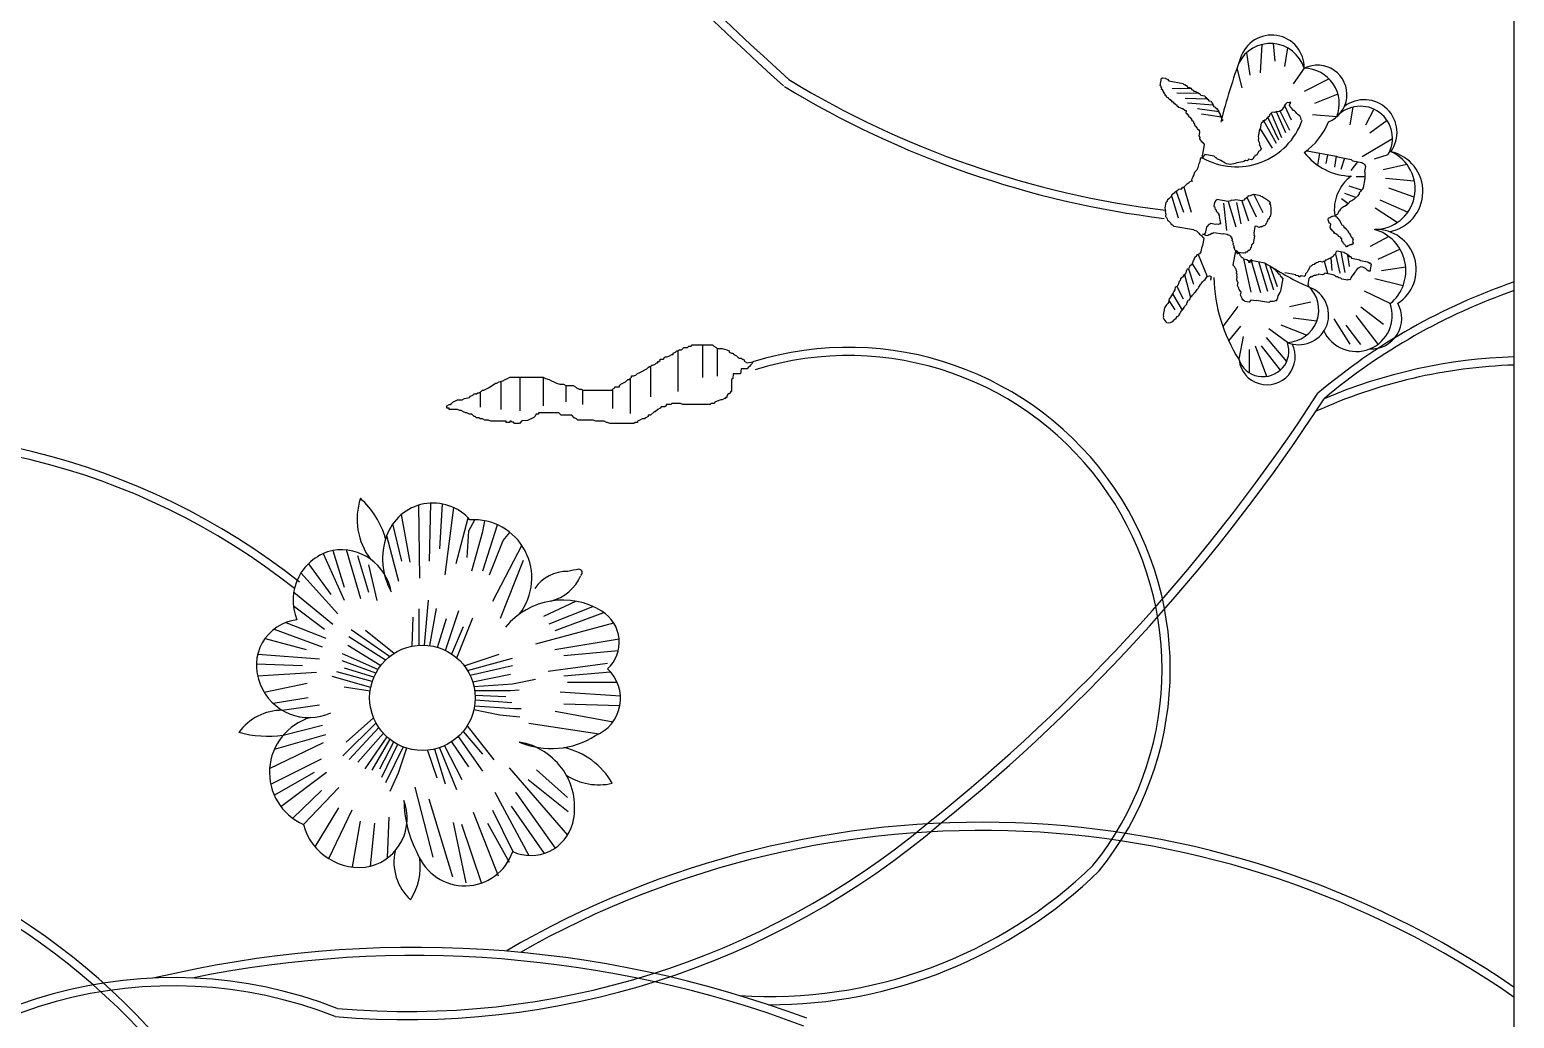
# Model space of a CAD drawing. Header units: millimetres. Extents: x 14385 to 129787, y 107826 to 186798.
# Drawn here: x 30049 to 30509.7, y 118583.5 to 118890.4 of the extents above; entities that cross this region are included whole.
import ezdxf

# ---------------------------------------------------------------- set-up
doc = ezdxf.new("R2010")
doc.units = ezdxf.units.MM
doc.header["$LTSCALE"] = 1000

msp = doc.modelspace()

# ---------------------------------------------------------------- linework, layer by layer
at = {"color": 251, "linetype": 'Continuous', "ltscale": 10}
for p, q in [((30431.35, 118885.79), (30430.82, 118877)), ((30434.82, 118886.09), (30435.33, 118880.58)), ((30439.27, 118884.77), (30438.4, 118878.99)), ((30426.54, 118883.19), (30427.6, 118876.3)), ((30423.62, 118878.48), (30425.08, 118872.36)), ((30444.48, 118878.41), (30441.04, 118873.61)), ((30452.17, 118875.17), (30444.47, 118871.18)), ((30409.47, 118872.14), (30403.49, 118872.03)), ((30411.93, 118870.59), (30405, 118870.66)), ((30454.96, 118870.33), (30447.67, 118867.51)), ((30414.36, 118868.84), (30407.55, 118868.99)), ((30416.22, 118866.96), (30408.27, 118867.55)), ((30418.04, 118864.87), (30411.35, 118865.78)), ((30438.34, 118866.88), (30440.45, 118862.39)), ((30459.59, 118866.35), (30458.59, 118860.89)), ((30466.1, 118865.72), (30463.47, 118860.78)), ((30418.83, 118863.19), (30412.59, 118864.13)), ((30431.88, 118862.15), (30435.74, 118855.12)), ((30433.2, 118863.15), (30436.48, 118856.19)), ((30434.2, 118864.49), (30437.38, 118856.91)), ((30435.8, 118864.96), (30438.64, 118858.44)), ((30436.88, 118865.15), (30439.88, 118859.2)), ((30454.56, 118863.36), (30447.04, 118864.01)), ((30470.23, 118862.17), (30464.81, 118858.22)), ((30430.84, 118859.58), (30434.58, 118853.57)), ((30471.87, 118856.53), (30462.46, 118850.9)), ((30448.66, 118848.3), (30449.33, 118852.03)), ((30451.29, 118848.8), (30451.79, 118851.59)), ((30470.46, 118851.57), (30466.2, 118850.22)), ((30454.38, 118851.12), (30453.84, 118847.75)), ((30456.99, 118850.51), (30455.87, 118846.99)), ((30460.98, 118849.37), (30458.95, 118846.63)), ((30476.33, 118848.57), (30468.95, 118846.89)), ((30463.29, 118844.75), (30460.58, 118844.76)), ((30478.65, 118843.38), (30469.75, 118844.16)), ((30403.27, 118838.76), (30405.33, 118831.93)), ((30404.72, 118840.2), (30407.04, 118833.78)), ((30407.16, 118841.46), (30409.39, 118833.75)), ((30426.72, 118838.36), (30429.54, 118832.32)), ((30428.87, 118839.2), (30431.63, 118833.59)), ((30458.13, 118836.31), (30456, 118837.92)), ((30460.45, 118838.27), (30457.07, 118839.5)), ((30462.26, 118840.6), (30458.47, 118841.8)), ((30478.61, 118838.37), (30470.75, 118841.15)), ((30419.45, 118836.56), (30420.33, 118828.06)), ((30420.87, 118837.03), (30423.27, 118829.17)), ((30423.43, 118836.72), (30424.86, 118830.09)), ((30425.09, 118837.22), (30427.23, 118831.09)), ((30473.3, 118830.5), (30466.54, 118834.94)), ((30476.58, 118833.7), (30468.03, 118837.51)), ((30470.75, 118826.17), (30464.91, 118823.1)), ((30411.56, 118820.56), (30414.41, 118813.75)), ((30425.64, 118819.24), (30427.96, 118808.95)), ((30452.76, 118819.68), (30453.09, 118815.62)), ((30454.2, 118820.68), (30455.5, 118814.8)), ((30455.8, 118821.43), (30457.1, 118815)), ((30457.93, 118820.42), (30458.42, 118816.83)), ((30474.22, 118822.27), (30467.28, 118819.06)), ((30408.55, 118816.17), (30410.07, 118811.4)), ((30409.67, 118817.67), (30412.11, 118813.98)), ((30427.88, 118819.03), (30430.89, 118808.82)), ((30430.34, 118818.39), (30433.12, 118809.2)), ((30432.27, 118818.04), (30434.97, 118809.65)), ((30433.81, 118817.1), (30436.13, 118810.62)), ((30450.65, 118818.48), (30451.72, 118814.85)), ((30475.98, 118816.63), (30468.44, 118815.5)), ((30405, 118810.68), (30406.89, 118806.86)), ((30407.38, 118814.42), (30409.14, 118807.2)), ((30475.15, 118810.87), (30466.44, 118813.02)), ((30402.5, 118806.27), (30404.3, 118803.39)), ((30403.57, 118808.38), (30406.57, 118803.32)), ((30446.57, 118805.77), (30439.88, 118804.4)), ((30471.17, 118805.34), (30463.18, 118809.22)), ((30423.9, 118804.45), (30419.23, 118798.29)), ((30448.37, 118799.93), (30441.04, 118800.84)), ((30467.47, 118792.8), (30460.65, 118801.63)), ((30469.04, 118798.88), (30462.02, 118804.27)), ((30421.07, 118793.75), (30424.86, 118798.34)), ((30439.26, 118793.32), (30433.48, 118797.56)), ((30445.23, 118795.55), (30437.29, 118798.68)), ((30453.63, 118800.63), (30458.65, 118792.75)), ((30457.4, 118798.66), (30461.99, 118792.67)), ((30251.25, 118791.03), (30251.99, 118791.77)), ((30251.99, 118791.77), (30253.1, 118791.77)), ((30253.1, 118791.77), (30253.47, 118792.14)), ((30253.47, 118792.14), (30254.2, 118792.14)), ((30254.2, 118792.14), (30254.57, 118792.51)), ((30254.57, 118792.51), (30260.86, 118792.51)), ((30257.72, 118792.51), (30257.72, 118782.46)), ((30260.86, 118792.51), (30261.23, 118792.14)), ((30261.23, 118792.14), (30261.97, 118791.77)), ((30261.97, 118791.77), (30262.34, 118791.4)), ((30425.56, 118795.12), (30424.16, 118788.06)), ((30432.86, 118782.73), (30429.4, 118792.1)), ((30437.08, 118784.71), (30431.24, 118792.29)), ((30439.04, 118787.43), (30432.74, 118794.86)), ((30243.11, 118786.59), (30243.48, 118786.96)), ((30243.48, 118786.96), (30243.85, 118786.96)), ((30243.85, 118786.96), (30243.85, 118787.33)), ((30243.85, 118787.33), (30244.22, 118787.33)), ((30244.22, 118787.33), (30244.59, 118787.7)), ((30244.59, 118787.7), (30244.59, 118788.07)), ((30244.59, 118788.07), (30245.7, 118788.07)), ((30245.7, 118788.07), (30246.07, 118788.81)), ((30246.07, 118788.81), (30246.81, 118788.81)), ((30246.81, 118788.81), (30247.55, 118789.18)), ((30247.55, 118789.18), (30248.29, 118789.55)), ((30248.29, 118789.55), (30248.66, 118789.55)), ((30248.66, 118789.92), (30249.4, 118790.29)), ((30248.66, 118789.55), (30248.66, 118789.92)), ((30249.4, 118790.29), (30249.77, 118790.66)), ((30249.77, 118790.66), (30250.14, 118790.66)), ((30250.14, 118790.66), (30250.51, 118791.03)), ((30250.14, 118790.66), (30250.14, 118778.05)), ((30250.51, 118791.03), (30251.25, 118791.03)), ((30262.34, 118791.4), (30262.34, 118782.86)), ((30262.34, 118791.4), (30263.82, 118791.4)), ((30263.82, 118791.4), (30265.3, 118791.03)), ((30265.3, 118791.03), (30266.04, 118790.66)), ((30266.04, 118790.66), (30266.04, 118790.29)), ((30266.04, 118790.29), (30266.78, 118789.92)), ((30266.78, 118789.92), (30267.15, 118789.92)), ((30267.15, 118789.92), (30267.52, 118789.55)), ((30267.52, 118789.55), (30268.26, 118789.18)), ((30268.26, 118789.18), (30269, 118788.44)), ((30269, 118788.44), (30269.74, 118788.44)), ((30269.74, 118788.44), (30270.11, 118788.07)), ((30270.11, 118788.07), (30270.48, 118788.07)), ((30270.48, 118788.07), (30270.85, 118787.33)), ((30270.85, 118787.33), (30271.59, 118786.96)), ((30271.59, 118786.96), (30273.35, 118787.28)), ((30273.35, 118787.28), (30273.13, 118786.74)), ((30427.42, 118791.08), (30427.43, 118783.9)), ((30197.24, 118782.15), (30197.98, 118782.52)), ((30197.98, 118782.52), (30208.34, 118782.52)), ((30201.09, 118782.52), (30201.09, 118772.03)), ((30208.34, 118782.52), (30208.34, 118773.64)), ((30208.34, 118782.52), (30209.08, 118782.15)), ((30235.34, 118782.15), (30235.71, 118782.52)), ((30235.71, 118782.52), (30235.71, 118782.89)), ((30235.71, 118782.89), (30236.45, 118782.89)), ((30236.45, 118782.89), (30237.19, 118783.26)), ((30237.19, 118783.26), (30237.56, 118783.63)), ((30237.56, 118783.63), (30238.3, 118784)), ((30238.3, 118784), (30240.52, 118785.11)), ((30240.52, 118785.11), (30240.89, 118785.48)), ((30240.89, 118785.48), (30241.26, 118785.85)), ((30241.26, 118785.85), (30241.63, 118785.85)), ((30241.63, 118785.85), (30242, 118786.22)), ((30241.63, 118785.85), (30241.63, 118776.44)), ((30242, 118786.22), (30242.37, 118786.22)), ((30242.37, 118786.22), (30243.11, 118786.59)), ((30267.32, 118783.52), (30267.15, 118782.15)), ((30269.54, 118783.52), (30267.32, 118783.52)), ((30269.74, 118785.11), (30269.54, 118783.52)), ((30271.59, 118785.11), (30269.74, 118785.11)), ((30271.96, 118785.48), (30271.59, 118785.11)), ((30272.33, 118785.85), (30271.96, 118785.48)), ((30272.66, 118786.22), (30272.33, 118785.85)), ((30273.13, 118786.74), (30272.66, 118786.22)), ((30188.37, 118777.7), (30189.11, 118778.07)), ((30188.74, 118777.89), (30188.74, 118773.23)), ((30189.11, 118778.07), (30189.48, 118778.44)), ((30189.48, 118778.44), (30189.85, 118778.44)), ((30189.85, 118778.44), (30191.33, 118779.18)), ((30191.33, 118779.18), (30192.44, 118779.92)), ((30192.44, 118779.92), (30193.54, 118780.66)), ((30193.54, 118780.66), (30193.91, 118780.66)), ((30193.91, 118780.66), (30194.65, 118781.03)), ((30194.65, 118781.03), (30195.76, 118781.4)), ((30195.21, 118781.22), (30195.21, 118772.43)), ((30195.76, 118781.4), (30196.5, 118781.77)), ((30196.5, 118781.77), (30197.24, 118782.15)), ((30209.08, 118782.15), (30210.19, 118781.77)), ((30210.19, 118781.77), (30210.93, 118781.4)), ((30210.93, 118781.4), (30211.67, 118781.03)), ((30211.67, 118781.03), (30212.41, 118780.66)), ((30212.41, 118780.66), (30213.52, 118780.29)), ((30213.52, 118780.29), (30214.63, 118780.29)), ((30214.63, 118780.29), (30215.37, 118779.92)), ((30215.37, 118779.92), (30215.37, 118774.84)), ((30215.37, 118779.92), (30217.59, 118779.92)), ((30217.59, 118779.92), (30218.33, 118779.55)), ((30218.33, 118779.55), (30218.7, 118779.18)), ((30218.7, 118779.18), (30219.44, 118778.81)), ((30219.44, 118778.81), (30220.18, 118778.81)), ((30220.18, 118778.81), (30220.55, 118778.44)), ((30220.55, 118778.44), (30220.55, 118774.04)), ((30220.55, 118778.44), (30229.79, 118778.44)), ((30229.79, 118778.81), (30230.53, 118779.18)), ((30229.79, 118778.44), (30229.79, 118778.81)), ((30229.79, 118778.44), (30229.79, 118772.83)), ((30230.53, 118779.18), (30230.53, 118779.55)), ((30230.53, 118779.55), (30232.01, 118779.55)), ((30232.01, 118779.92), (30232.38, 118780.29)), ((30232.01, 118779.55), (30232.01, 118779.92)), ((30232.38, 118780.29), (30233.86, 118781.03)), ((30233.86, 118781.03), (30234.6, 118781.77)), ((30234.6, 118781.77), (30234.97, 118781.77)), ((30234.97, 118781.77), (30235.34, 118782.15)), ((30235.34, 118782.15), (30235.34, 118771.23)), ((30266.78, 118778.07), (30266.41, 118778.07)), ((30266.41, 118778.07), (30266.41, 118777.7)), ((30267.15, 118782.15), (30266.78, 118781.77)), ((30266.78, 118781.77), (30266.78, 118778.07)), ((30178.38, 118773.63), (30179.12, 118774)), ((30178.38, 118772.89), (30178.38, 118773.63)), ((30179.12, 118774), (30179.49, 118774)), ((30179.49, 118774), (30179.86, 118774.37)), ((30179.86, 118774.37), (30180.23, 118774.74)), ((30180.23, 118774.74), (30181.71, 118775.48)), ((30181.71, 118775.48), (30183.19, 118775.48)), ((30183.19, 118775.48), (30183.93, 118775.85)), ((30183.93, 118775.85), (30185.41, 118776.22)), ((30185.41, 118776.22), (30185.78, 118776.59)), ((30185.78, 118776.59), (30186.52, 118776.96)), ((30186.52, 118776.96), (30186.89, 118777.33)), ((30186.89, 118777.33), (30187.63, 118777.33)), ((30187.63, 118777.33), (30188, 118777.7)), ((30188, 118777.7), (30188.37, 118777.7)), ((30244.96, 118773.26), (30244.59, 118772.89)), ((30246.07, 118773.26), (30244.96, 118773.26)), ((30246.44, 118773.63), (30246.07, 118773.26)), ((30247.92, 118774), (30246.44, 118774)), ((30246.44, 118774), (30246.44, 118773.63)), ((30248.29, 118774.37), (30247.92, 118774)), ((30250.88, 118774.37), (30248.29, 118774.37)), ((30251.62, 118774), (30250.88, 118774.37)), ((30260.12, 118774), (30251.62, 118774)), ((30260.49, 118774.37), (30260.12, 118774)), ((30261.23, 118774.37), (30260.49, 118774.37)), ((30261.6, 118774.74), (30261.23, 118774.37)), ((30262.34, 118775.11), (30261.6, 118774.74)), ((30263.45, 118775.48), (30262.34, 118775.11)), ((30263.82, 118775.48), (30263.45, 118775.48)), ((30264.56, 118775.85), (30263.82, 118775.48)), ((30264.93, 118775.85), (30264.56, 118775.85)), ((30265.3, 118776.22), (30264.93, 118776.22)), ((30264.93, 118776.22), (30264.93, 118775.85)), ((30265.67, 118777.33), (30265.3, 118776.59)), ((30265.3, 118776.59), (30265.3, 118776.22)), ((30266.04, 118777.33), (30265.67, 118777.33)), ((30266.41, 118777.7), (30266.04, 118777.33)), ((30179.12, 118772.89), (30178.38, 118772.89)), ((30179.12, 118772.52), (30179.12, 118772.89)), ((30181.71, 118772.52), (30179.12, 118772.52)), ((30182.45, 118772.15), (30181.71, 118772.52)), ((30182.82, 118772.15), (30182.45, 118772.15)), ((30183.56, 118771.78), (30182.82, 118772.15)), ((30184.3, 118771.41), (30183.56, 118771.78)), ((30184.67, 118771.41), (30184.3, 118771.41)), ((30185.41, 118771.04), (30184.67, 118771.41)), ((30186.15, 118771.04), (30185.41, 118771.04)), ((30186.52, 118770.67), (30186.15, 118771.04)), ((30186.89, 118770.3), (30186.52, 118770.67)), ((30187.26, 118770.3), (30186.89, 118770.3)), ((30187.63, 118769.93), (30187.26, 118770.3)), ((30188.37, 118769.93), (30187.63, 118769.93)), ((30188.74, 118769.56), (30188.37, 118769.93)), ((30189.48, 118769.56), (30188.74, 118769.56)), ((30190.22, 118769.19), (30189.48, 118769.56)), ((30191.33, 118769.19), (30190.22, 118769.19)), ((30192.07, 118768.82), (30191.33, 118769.19)), ((30196.87, 118768.82), (30192.07, 118768.82)), ((30196.87, 118768.45), (30196.87, 118768.82)), ((30198.35, 118768.89), (30197.98, 118768.89)), ((30197.98, 118768.89), (30197.98, 118768.45)), ((30198.72, 118768.52), (30198.35, 118768.89)), ((30199.09, 118768.52), (30198.72, 118768.52)), ((30199.46, 118768.15), (30199.09, 118768.52)), ((30201.67, 118768.96), (30200.95, 118768.08)), ((30203.47, 118769.05), (30201.67, 118768.96)), ((30205.46, 118769.96), (30203.47, 118769.05)), ((30205.75, 118770.3), (30205.46, 118769.96)), ((30206.12, 118771.04), (30205.75, 118770.3)), ((30206.86, 118771.04), (30206.12, 118771.04)), ((30213.15, 118771.41), (30206.86, 118771.41)), ((30206.86, 118771.41), (30206.86, 118771.04)), ((30213.89, 118770.67), (30213.15, 118771.41)), ((30217.22, 118770.67), (30213.89, 118770.67)), ((30217.96, 118769.93), (30217.22, 118770.67)), ((30218.7, 118769.56), (30217.96, 118769.93)), ((30219.07, 118769.19), (30218.7, 118769.56)), ((30223.87, 118769.19), (30219.07, 118769.19)), ((30224.61, 118768.82), (30223.87, 118769.19)), ((30227.2, 118768.82), (30224.61, 118768.82)), ((30227.94, 118768.45), (30227.2, 118768.82)), ((30238.3, 118769.19), (30237.56, 118768.82)), ((30237.56, 118768.82), (30237.56, 118768.45)), ((30239.04, 118769.56), (30238.3, 118769.19)), ((30239.78, 118769.56), (30239.04, 118769.56)), ((30240.15, 118769.93), (30239.78, 118769.56)), ((30240.89, 118770.3), (30240.15, 118769.93)), ((30241.63, 118770.67), (30240.89, 118770.67)), ((30240.89, 118770.67), (30240.89, 118770.3)), ((30242.74, 118771.78), (30241.63, 118770.67)), ((30243.11, 118771.78), (30242.74, 118771.78)), ((30243.85, 118772.52), (30243.11, 118771.78)), ((30244.59, 118772.89), (30243.85, 118772.52)), ((30197.98, 118768.45), (30196.87, 118768.45)), ((30199.83, 118768.15), (30199.46, 118768.15)), ((30200.95, 118768.08), (30199.83, 118768.15)), ((30228.31, 118768.45), (30227.94, 118768.45)), ((30229.05, 118768.08), (30228.31, 118768.45)), ((30236.45, 118768.08), (30229.05, 118768.08)), ((30236.82, 118768.45), (30236.45, 118768.08)), ((30237.56, 118768.45), (30236.82, 118768.45)), ((30170.04, 118720.16), (30169.69, 118742.76)), ((30173.05, 118725.42), (30173.41, 118743.41)), ((30176.24, 118729.18), (30177.04, 118743.14)), ((30177.92, 118721.1), (30180.56, 118742)), ((30164.41, 118725.42), (30161.65, 118736.95)), ((30167.04, 118725.05), (30164.35, 118739.88)), ((30181.3, 118724.67), (30185, 118738.88)), ((30185.24, 118734.81), (30187.13, 118738.26)), ((30189.56, 118734.62), (30190.21, 118737.92)), ((30189.56, 118722.42), (30194.1, 118736.68)), ((30163.48, 118719.04), (30159.75, 118733.27)), ((30184.68, 118726.55), (30185.24, 118734.81)), ((30186.18, 118722.42), (30189.56, 118734.62)), ((30191.62, 118721.1), (30195.94, 118731.81)), ((30195.94, 118731.81), (30197.95, 118734.34)), ((30140.04, 118727.72), (30146.55, 118713.27)), ((30143.04, 118728.72), (30146.55, 118717.3)), ((30147.16, 118729.04), (30151.6, 118713.81)), ((30150.65, 118727.14), (30154.14, 118715.72)), ((30201.68, 118730.33), (30192.56, 118712.84)), ((30135.46, 118724.59), (30142.41, 118715.08)), ((30154.14, 118724.28), (30156.67, 118713.18)), ((30202.13, 118725.61), (30195, 118707.58)), ((30133.16, 118721.75), (30144.63, 118709.05)), ((30130.89, 118715.73), (30143.04, 118705.88)), ((30171.45, 118699.31), (30172.72, 118713.24)), ((30130.8, 118711.5), (30140.5, 118704.29)), ((30169.86, 118699.3), (30169.87, 118710.61)), ((30173.1, 118699.17), (30175.23, 118710.73)), ((30178, 118697.68), (30182.11, 118710.11)), ((30208.51, 118708.33), (30218.46, 118712.95)), ((30210.2, 118705.89), (30223.69, 118711.35)), ((30212.08, 118703.82), (30227.13, 118709.46)), ((30124.86, 118704.31), (30139.76, 118698.75)), ((30128.46, 118706.32), (30140.82, 118701.44)), ((30160.63, 118695.75), (30148.78, 118704.1)), ((30167.64, 118699.01), (30167.92, 118708.02)), ((30175.56, 118698.63), (30178.36, 118707.6)), ((30179.92, 118696.58), (30183.57, 118705.09)), ((30181.56, 118695.33), (30186.49, 118707.81)), ((30206.07, 118699.69), (30230.21, 118706.2)), ((30122, 118701.35), (30134.8, 118697.95)), ((30159.38, 118694.64), (30147.99, 118701.94)), ((30162.05, 118696.77), (30153.13, 118703.85)), ((30211.89, 118698), (30231.87, 118701.32)), ((30119.73, 118696.49), (30138.92, 118695.09)), ((30157.01, 118691.71), (30146.07, 118696.64)), ((30157.65, 118693.09), (30147.65, 118699.17)), ((30183.83, 118692.93), (30194.63, 118696.53)), ((30184.82, 118691.48), (30198.81, 118695.28)), ((30214.7, 118696.12), (30231.64, 118697.67)), ((30119.3, 118693.52), (30133.58, 118692.99)), ((30119.65, 118689.82), (30137.97, 118690.97)), ((30155.27, 118688), (30144.26, 118691.07)), ((30156.4, 118690.66), (30145.94, 118694.46)), ((30155.77, 118689.35), (30146.67, 118692.2)), ((30185.61, 118690.02), (30198.81, 118692.98)), ((30186.44, 118687.92), (30198.18, 118690.27)), ((30209.82, 118691.24), (30228.32, 118693.68)), ((30214.7, 118689.74), (30229.19, 118691.05)), ((30121.71, 118684.76), (30135.12, 118687.48)), ((30154.79, 118686.18), (30142.83, 118689.59)), ((30154.61, 118685.07), (30146.51, 118686.26)), ((30186.84, 118686.45), (30198.81, 118687.34)), ((30198.81, 118687.34), (30205.9, 118688.8)), ((30215.83, 118687.86), (30231.26, 118687.81)), ((30124.49, 118681.28), (30135.43, 118683.04)), ((30187.05, 118685.25), (30198.18, 118685.25)), ((30187.19, 118683.81), (30196.72, 118683.37)), ((30187.2, 118682.37), (30198.6, 118681.49)), ((30198.18, 118685.25), (30200.89, 118685.46)), ((30213.58, 118684.86), (30232.29, 118683.61)), ((30214.7, 118681.1), (30232.12, 118680.56)), ((30127.37, 118679.1), (30138.92, 118680.82)), ((30155.7, 118676.73), (30147.16, 118669.19)), ((30186.82, 118679.39), (30194.84, 118677.73)), ((30187.03, 118680.5), (30199.43, 118679.61)), ((30194.84, 118677.73), (30201.1, 118677.11)), ((30199.43, 118679.61), (30201.52, 118679.61)), ((30212.08, 118678.85), (30230, 118675.56)), ((30127.64, 118671.36), (30139.87, 118674.47)), ((30156.45, 118675.15), (30146.15, 118664.95)), ((30157.32, 118673.73), (30148.14, 118663.8)), ((30158.72, 118671.95), (30150.8, 118662.98)), ((30183.48, 118672.55), (30189.45, 118665.46)), ((30184.69, 118674.22), (30193.03, 118663.71)), ((30203.82, 118675.09), (30225.67, 118671.78)), ((30123.42, 118661.01), (30140.19, 118669.08)), ((30124.91, 118667.03), (30140.82, 118671.62)), ((30159.79, 118670.88), (30153.01, 118660.97)), ((30160.72, 118670.09), (30155.14, 118660.46)), ((30161.9, 118669.24), (30157.49, 118660.78)), ((30163.14, 118668.51), (30158.18, 118658.22)), ((30164.84, 118667.72), (30159.38, 118656.55)), ((30165.91, 118667.34), (30163.31, 118659.58)), ((30176.17, 118667.48), (30181.43, 118654.52)), ((30177.71, 118668.09), (30183.1, 118657.64)), ((30179.91, 118669.32), (30185.19, 118661.55)), ((30181.96, 118670.94), (30189.51, 118660.24)), ((30123.77, 118656.2), (30139.55, 118664)), ((30172.43, 118666.66), (30175.32, 118658.12)), ((30174.64, 118667.03), (30177.94, 118656.21)), ((30124.87, 118652.75), (30137.33, 118659.85)), ((30126.9, 118649.27), (30141.08, 118659.85)), ((30163.31, 118659.58), (30160.71, 118653.85)), ((30197.81, 118661.19), (30215.87, 118640.3)), ((30206.26, 118660.63), (30215.83, 118651.99)), ((30130.6, 118645.59), (30139.55, 118654.17)), ((30133.91, 118643.67), (30144.94, 118655.12)), ((30168.54, 118655.18), (30174.09, 118633.5)), ((30193.31, 118653.68), (30203.85, 118634.01)), ((30199.69, 118653.68), (30212.01, 118636.32)), ((30203.63, 118657.62), (30216.02, 118647.67)), ((30137.52, 118636.7), (30144.94, 118648.77)), ((30172.86, 118651.61), (30180.14, 118627.37)), ((30198.38, 118649.36), (30208.59, 118634.65)), ((30141.76, 118633.03), (30149.06, 118648.14)), ((30149.17, 118630.45), (30151.6, 118644.65)), ((30160.05, 118633.29), (30160.48, 118645.92)), ((30180.36, 118644.29), (30184.36, 118625.49)), ((30186.56, 118647.48), (30194.34, 118627.66)), ((30191.06, 118644.1), (30197.8, 118631.91)), ((30192.56, 118648.05), (30198.85, 118635.21)), ((30154.77, 118630.69), (30156.04, 118644.01)), ((30182.99, 118643.73), (30189.19, 118625.37))]:
    msp.add_line(p, q, dxfattribs=at)
at = {"color": 252}
msp.add_lwpolyline([(29549.67, 117854.15), (30509.67, 117854.15), (30509.67, 119939.15), (29549.67, 119939.15)], close=True, dxfattribs=at)
at = {"color": 251, "linetype": 'Continuous', "ltscale": 10}
for points in [[(30409.4, 118843.79), (30409.61, 118843.75), (30409.69, 118844.18), (30409.94, 118844.35), (30410.02, 118844.78), (30410.34, 118845.38), (30410.46, 118846.02), (30411.29, 118846.97), (30411.62, 118847.57), (30411.85, 118848.84), (30412.18, 118849.44), (30412.33, 118850.3), (30412.62, 118850.68), (30412.83, 118850.65), (30413.56, 118854.69), (30413.39, 118854.94), (30413.18, 118854.98), (30413.21, 118855.19), (30412.83, 118855.48), (30412.13, 118856.49), (30412.21, 118856.91), (30411.86, 118857.42), (30412.05, 118858.48), (30411.95, 118859.16), (30411.74, 118859.2), (30411.36, 118859.49), (30411.22, 118859.95), (30410.87, 118860.45), (30410.66, 118860.49), (30410.52, 118860.96), (30410.56, 118861.17), (30410.35, 118861.21), (30410.21, 118861.67), (30410.04, 118861.92), (30409.65, 118862.21), (30409.69, 118862.42), (30409.17, 118863.18), (30408.74, 118863.26), (30408.78, 118863.47), (30408.43, 118863.97), (30408.22, 118864.01), (30408.26, 118864.22), (30408.04, 118864.26), (30407.87, 118864.51), (30407.99, 118865.15), (30407.56, 118865.23), (30406.79, 118865.81), (30406.57, 118865.85), (30405.97, 118866.17), (30405.55, 118866.25), (30405.37, 118866.5), (30405.16, 118866.54), (30404.99, 118866.79), (30405.03, 118867), (30404.6, 118867.08), (30404.43, 118867.33), (30404.21, 118867.37), (30403.87, 118867.87), (30403.65, 118867.91), (30403.3, 118868.42), (30403.09, 118868.45), (30402.92, 118868.7), (30402.7, 118868.74), (30402.32, 118869.03), (30402.36, 118869.25), (30401.93, 118869.32), (30401.76, 118869.57), (30401.8, 118869.79), (30401.37, 118869.86), (30401.45, 118870.29), (30401.23, 118870.33), (30401.06, 118870.58), (30401.1, 118870.79), (30400.89, 118870.83), (30400.92, 118871.04), (30400.58, 118871.55), (30400.61, 118871.76), (30400.19, 118871.84), (30400.27, 118872.26), (30400.09, 118872.51), (30400.13, 118872.73), (30399.96, 118872.98), (30399.74, 118873.02), (30400.17, 118875.36), (30400.38, 118875.32), (30400.63, 118875.49), (30401.48, 118875.34), (30401.65, 118875.09), (30402.08, 118875.01), (30402.43, 118874.51), (30406.9, 118873.7), (30407.07, 118873.45), (30407.49, 118873.37), (30407.46, 118873.16), (30408.09, 118873.05), (30408.06, 118872.83), (30408.23, 118872.58), (30408.87, 118872.47), (30409.47, 118872.14), (30409.43, 118871.92), (30409.64, 118871.89), (30409.6, 118871.67), (30410.03, 118871.6), (30410.2, 118871.35), (30410.84, 118871.23), (30411.23, 118870.94), (30411.44, 118870.9), (30411.83, 118870.61), (30412.04, 118870.57), (30412.21, 118870.32), (30412.39, 118870.07), (30413.67, 118869.84), (30413.8, 118869.38), (30414.01, 118869.34), (30414.4, 118869.05), (30414.36, 118868.84), (30414.58, 118868.8), (30414.92, 118868.29), (30415.56, 118868.18), (30415.52, 118867.97), (30415.74, 118867.93), (30415.91, 118867.68), (30415.87, 118867.46), (30416.22, 118866.96), (30416.18, 118866.75), (30416.39, 118866.71), (30416.36, 118866.5), (30416.99, 118866.38), (30416.96, 118866.17), (30417.13, 118865.92), (30417.34, 118865.88), (30417.69, 118865.38), (30417.9, 118865.34), (30417.83, 118864.91), (30418.04, 118864.87), (30418, 118864.66), (30418.35, 118864.16), (30418.31, 118863.94), (30418.49, 118863.69), (30418.7, 118863.65), (30418.62, 118863.23), (30418.83, 118863.19), (30418.76, 118862.76), (30418.93, 118862.51), (30419.14, 118862.48), (30419.07, 118862.05), (30418.64, 118862.13)], [(30443.52, 118862.43), (30443.55, 118862.61), (30443.43, 118863.01), (30443.17, 118863.63), (30442.65, 118863.92), (30442.16, 118864.38), (30441.86, 118864.82), (30441.37, 118865.29), (30441.01, 118865.35), (30440.7, 118865.79), (30440.07, 118866.47), (30440.1, 118866.66), (30439.95, 118866.88), (30440.05, 118867.43), (30440.23, 118867.39), (30440.3, 118867.76), (30439.93, 118867.83), (30439.72, 118867.68), (30439.16, 118867.78), (30438.95, 118867.63), (30438.91, 118867.44), (30438.7, 118867.29), (30438.45, 118866.96), (30438.23, 118866.81), (30438.13, 118866.25), (30437.91, 118866.1), (30437.63, 118865.58), (30437.41, 118865.43), (30437.38, 118865.25), (30437.01, 118865.31), (30436.76, 118864.98), (30436.36, 118864.86), (30435.8, 118864.96), (30435.59, 118864.81), (30435.37, 118864.66), (30434.45, 118864.83), (30434.42, 118864.64), (30434.2, 118864.49), (30433.95, 118864.16), (30433.73, 118864), (30433.63, 118863.45), (30433.41, 118863.3), (30433.23, 118863.33), (30433.2, 118863.15), (30432.95, 118862.82), (30432.76, 118862.85), (30432.69, 118862.48), (30432.48, 118862.33), (30432.29, 118862.36), (30432.26, 118862.18), (30432.08, 118862.21), (30431.67, 118862.09), (30431.61, 118861.73), (30431.39, 118861.57), (30431.17, 118861.42), (30430.84, 118859.58), (30430.62, 118859.43), (30430.22, 118857.22), (30430.31, 118856.63), (30430.21, 118856.08), (30430.48, 118855.46), (30430.56, 118854.88), (30430.53, 118854.69), (30430.83, 118854.26), (30430.95, 118853.86), (30430.91, 118853.67), (30431.1, 118853.64), (30431, 118853.09), (30430.75, 118852.75), (30430.35, 118852.63), (30430.03, 118851.93), (30429.78, 118851.59), (30429.74, 118851.41), (30429.56, 118851.44), (30429.16, 118851.33), (30429.09, 118850.96), (30428.87, 118850.81), (30428.69, 118850.84), (30428.59, 118850.29), (30428.37, 118850.14), (30428.16, 118849.98), (30427.24, 118850.15), (30426.99, 118849.82), (30426.77, 118849.66), (30426.22, 118849.76), (30425.78, 118849.46), (30425.38, 118849.34), (30424.21, 118849.18), (30423.62, 118849.09), (30423, 118848.82), (30422.6, 118848.71), (30422.02, 118848.62), (30421.62, 118848.5), (30420.33, 118848.74), (30419.99, 118848.99), (30419.66, 118849.24), (30419.47, 118849.27), (30419.14, 118849.52), (30418.62, 118849.81), (30418.44, 118849.84), (30417.92, 118850.12), (30417.55, 118850.19), (30417.4, 118850.41), (30417.22, 118850.44), (30417.25, 118850.62), (30416.88, 118850.69), (30416.73, 118850.91), (30416.39, 118851.16), (30413.63, 118851.66), (30413.57, 118851.29), (30413.38, 118851.32), (30412.83, 118850.65)], [(30445.01, 118852.68), (30445.44, 118852.74), (30454.38, 118851.12), (30454.89, 118850.89), (30459.09, 118850.13), (30459.31, 118849.81), (30459.56, 118849.63), (30462.4, 118849.11), (30462.65, 118848.93), (30462.92, 118848.88), (30463.14, 118848.56), (30463.37, 118848.24), (30463.45, 118847.94), (30463.16, 118846.32), (30463.24, 118846.02), (30463.33, 118845.72), (30463.28, 118845.45), (30463.34, 118845.02), (30463.25, 118844.48), (30463.33, 118844.18), (30462.82, 118841.34), (30462.61, 118840.96), (30462.42, 118840.71), (30462.1, 118840.49), (30461.9, 118840.11), (30461.55, 118839.75), (30461.5, 118839.48), (30461.29, 118839.09), (30461.11, 118838.85), (30460.92, 118838.6), (30460.74, 118838.35), (30460.45, 118838.27), (30460.1, 118837.91), (30459.92, 118837.66), (30459.6, 118837.44), (30459.28, 118837.22), (30458.98, 118837.13), (30458.53, 118836.93), (30458.32, 118836.55), (30458.13, 118836.31), (30457.68, 118836.11), (30457.49, 118835.86), (30457.01, 118835.53), (30456.72, 118835.44), (30456.24, 118835.11), (30455.92, 118834.89), (30455.73, 118834.64), (30455.55, 118834.39), (30455.5, 118834.12), (30455.2, 118834.04), (30455.16, 118833.76), (30454.97, 118833.52), (30454.92, 118833.25), (30454.74, 118833), (30453.95, 118832.69)], [(30409.89, 118843.35), (30409.56, 118843.41), (30409, 118843.17), (30408.58, 118842.74), (30408, 118842.33), (30407.58, 118841.9), (30407.16, 118841.46), (30406.8, 118841.36), (30406.41, 118841.09), (30406.19, 118840.79), (30405.69, 118840.88), (30405.33, 118840.77), (30405.27, 118840.44), (30404.72, 118840.2), (30404.33, 118839.93), (30404.11, 118839.63), (30403.72, 118839.36), (30403.33, 118839.09), (30403.27, 118838.76), (30403.04, 118838.46), (30402.82, 118838.16), (30402.43, 118837.89), (30402.04, 118837.62), (30401.98, 118837.29), (30401.76, 118836.99), (30401.53, 118836.69), (30401.23, 118835.04), (30401.31, 118834.51), (30401.42, 118834.15), (30401.36, 118833.82), (30401.46, 118833.46), (30401.57, 118833.1), (30401.45, 118832.44), (30401.72, 118832.05), (30401.99, 118831.66), (30402.09, 118831.3), (30402.39, 118831.08), (30402.66, 118830.69), (30402.96, 118830.47), (30403.07, 118830.11), (30403.37, 118829.88), (30403.67, 118829.66), (30403.97, 118829.43), (30410.07, 118828.33), (30410.37, 118828.11), (30411.02, 118827.99), (30411.46, 118827.57), (30411.73, 118827.18), (30412.03, 118826.95), (30412.33, 118826.73), (30412.63, 118826.5), (30412.9, 118826.11), (30413.2, 118825.89), (30413.3, 118825.53), (30412.92, 118823.39), (30412.6, 118822.59), (30412.39, 118821.44), (30411.94, 118820.84), (30411.56, 118820.56), (30411.2, 118820.46), (30410.94, 118819.99), (30410.55, 118819.72), (30410.3, 118819.26), (30409.95, 118818.3), (30409.67, 118817.67), (30409.45, 118817.37), (30409.03, 118816.93), (30408.55, 118816.17), (30408.19, 118816.06), (30407.93, 118815.6), (30407.59, 118814.64), (30407.17, 118814.2), (30406.72, 118813.6), (30406.33, 118813.33), (30406.11, 118813.03), (30406.02, 118812.54), (30405.6, 118812.1), (30405.54, 118811.77), (30405.23, 118810.98), (30405, 118810.68), (30404.45, 118810.43), (30404.3, 118809.61), (30404.05, 118809.14), (30403.79, 118808.68), (30403.57, 118808.38), (30403.31, 118807.91), (30403.09, 118807.61), (30403, 118807.12), (30402.61, 118806.85), (30402.4, 118805.69), (30402.18, 118805.39), (30401.76, 118804.96), (30401.53, 118804.66), (30401.08, 118804.06), (30400.67, 118801.75), (30400.77, 118801.39), (30400.71, 118801.06), (30400.95, 118800.5), (30401.22, 118800.11), (30401.49, 118799.72), (30401.79, 118799.5), (30402.45, 118799.38), (30402.98, 118799.46), (30403.36, 118799.73), (30403.72, 118799.83), (30404.14, 118800.27), (30404.37, 118800.57), (30404.76, 118800.84), (30405.01, 118801.3), (30405.37, 118801.41), (30405.6, 118801.71), (30405.85, 118802.17), (30406.1, 118802.64), (30406.36, 118803.1), (30406.78, 118803.54), (30407, 118803.84), (30407.23, 118804.14), (30407.29, 118804.47), (30407.7, 118804.91), (30408.09, 118805.18), (30408.18, 118805.67), (30408.41, 118805.97), (30408.5, 118806.47), (30408.86, 118806.57), (30409.08, 118806.87), (30409.14, 118807.2), (30409.56, 118807.64), (30409.78, 118807.94), (30410.2, 118808.37), (30410.46, 118808.84), (30410.85, 118809.11), (30411.07, 118809.41), (30411.3, 118809.71), (30411.52, 118810.01), (30411.77, 118810.47), (30412, 118810.77), (30412.25, 118811.24), (30412.48, 118811.54), (30412.93, 118812.14), (30413.35, 118812.57), (30413.74, 118812.85), (30413.96, 118813.15), (30414.18, 118813.45), (30414.41, 118813.75), (30415.13, 118813.96), (30415.46, 118813.9), (30415.56, 118813.54), (30415.44, 118812.88), (30415.58, 118812.68)], [(30433.94, 118836.77), (30433.79, 118836.98), (30433.61, 118837.02), (30433.27, 118837.27), (30432.94, 118837.52), (30432.6, 118837.77), (30432.27, 118838.02), (30432.08, 118838.05), (30431.75, 118838.3), (30431.41, 118838.55), (30431.04, 118838.62), (30430.89, 118838.84), (30428.87, 118839.2), (30428.47, 118839.09), (30428.07, 118838.97), (30427.66, 118838.85), (30427.26, 118838.73), (30427.08, 118838.77), (30426.83, 118838.43), (30426.61, 118838.28), (30426.39, 118838.13), (30426.36, 118837.94), (30426.14, 118837.79), (30425.96, 118837.83), (30425.89, 118837.46), (30425.71, 118837.49), (30425.68, 118837.31), (30425.31, 118837.37), (30425.09, 118837.22), (30423.25, 118837.56), (30422.85, 118837.44), (30422.45, 118837.32), (30421.89, 118837.42), (30421.68, 118837.27), (30421.28, 118837.15), (30420.87, 118837.03), (30417.38, 118837.67), (30417.34, 118837.48), (30417.16, 118837.51), (30416.94, 118837.36), (30416.84, 118836.81), (30416.66, 118836.84), (30416.43, 118835.55), (30416.61, 118835.52), (30416.73, 118835.12), (30416.85, 118834.72), (30417.18, 118834.47), (30417.11, 118834.1), (30417.45, 118833.85), (30417.6, 118833.63), (30417.93, 118833.38), (30417.87, 118833.01), (30418.05, 118832.98), (30418.02, 118832.79), (30418.17, 118832.58), (30418.1, 118832.21), (30418.22, 118831.81), (30418.19, 118831.62), (30418.3, 118831.22), (30418.39, 118830.63), (30418.35, 118830.45), (30418.51, 118830.23), (30418.69, 118830.2), (30418.32, 118830.27), (30418.29, 118830.08), (30417.89, 118829.96), (30417.33, 118830.06), (30416.93, 118829.95), (30415.46, 118830.21), (30415.24, 118830.06), (30415.03, 118829.91), (30414.84, 118829.94), (30414.81, 118829.76), (30414.59, 118829.61), (30414.56, 118829.42), (30414.12, 118829.12), (30413.76, 118827.1), (30413.57, 118827.13), (30413.51, 118826.76), (30412.95, 118826.86), (30413.87, 118826.69)], [(30433.94, 118836.77), (30433.66, 118836.25), (30433.94, 118836.77), (30433.84, 118836.21), (30433.99, 118835.99), (30434.16, 118834.82), (30434.08, 118833.32), (30433.91, 118832.4), (30433.69, 118832.24), (30433.63, 118831.88), (30433.38, 118831.54), (30433.19, 118831.57), (30433.09, 118831.02), (30432.84, 118830.69), (30432.77, 118830.32), (30432.56, 118830.17), (30432.49, 118829.8), (30432.27, 118829.65), (30432.06, 118829.5), (30431.87, 118829.53), (30431.65, 118829.38), (30431.44, 118829.23), (30431.25, 118829.26), (30431.04, 118829.11), (30430.85, 118829.14), (30430.63, 118828.99), (30430.27, 118829.06), (30429.93, 118829.31), (30429.38, 118829.41), (30429.16, 118829.26), (30428.8, 118827.23), (30428.95, 118827.01), (30428.88, 118826.65), (30429, 118826.24), (30428.6, 118824.03), (30428.38, 118823.88), (30428.35, 118823.7), (30428.13, 118823.55), (30428, 118822.81), (30427.78, 118822.66), (30427.68, 118822.11), (30427.46, 118821.96), (30427.28, 118821.99), (30427.25, 118821.81), (30427.03, 118821.65), (30426.84, 118821.69), (30426.78, 118821.32), (30426.41, 118821.39), (30426.38, 118821.2), (30426.16, 118821.05), (30425.79, 118821.12), (30425.57, 118820.97), (30424.1, 118821.23), (30423.77, 118821.48), (30423.58, 118821.52), (30423.43, 118821.73), (30423.06, 118821.8), (30422.91, 118822.02), (30422.95, 118822.2), (30422.8, 118822.42), (30422.86, 118822.79), (30422.68, 118822.82), (30422.74, 118823.19), (30422.59, 118823.41), (30422.44, 118823.62), (30422.51, 118823.99), (30422.36, 118824.21), (30422.39, 118824.39), (30422.27, 118824.8), (30422.09, 118824.83), (30422.19, 118825.38), (30422.01, 118825.42), (30422.07, 118825.78), (30421.92, 118826), (30421.74, 118826.03), (30421.77, 118826.22), (30421.59, 118826.25), (30421.44, 118826.47), (30420.88, 118826.57), (30420.55, 118826.82), (30419.45, 118827.02), (30419.23, 118826.87), (30416.47, 118827.37), (30416.25, 118827.22), (30416.03, 118827.07), (30415.85, 118827.1), (30415.41, 118826.8), (30415.23, 118826.83), (30415.01, 118826.68), (30414.83, 118826.71), (30414.61, 118826.56), (30414.58, 118826.38), (30413.84, 118826.51), (30413.69, 118826.73), (30413.51, 118826.76)], [(30455.29, 118831.39), (30455.92, 118830.23), (30456.05, 118829.79), (30456.46, 118829.71), (30456.62, 118829.47), (30456.79, 118829.23), (30456.75, 118829.03), (30457.16, 118828.96), (30457.12, 118828.75), (30457.53, 118828.68), (30457.49, 118828.48), (30457.66, 118828.24), (30457.86, 118828.2), (30458.03, 118827.96), (30457.99, 118827.76), (30458.2, 118827.72), (30458.16, 118827.52), (30458.33, 118827.28), (30458.53, 118827.24), (30458.49, 118827.04), (30458.82, 118826.56), (30458.79, 118826.35), (30459.16, 118826.08), (30459.12, 118825.87), (30459.53, 118825.8), (30459.45, 118825.39), (30459.66, 118825.36), (30459.51, 118824.54), (30459.68, 118824.3), (30459.64, 118824.1), (30459.36, 118823.73), (30459.16, 118823.77), (30459.12, 118823.56), (30458.72, 118823.64), (30458.48, 118823.47), (30458.24, 118823.3), (30458.03, 118823.34), (30457.79, 118823.17), (30457.76, 118822.97), (30457.55, 118823.01), (30457.39, 118823.25), (30457.22, 118823.49), (30457.05, 118823.73), (30456.85, 118823.76), (30456.69, 118824), (30456.52, 118824.24), (30456.56, 118824.45), (30456.35, 118824.48), (30456.19, 118824.72), (30456.13, 118825.57), (30455.93, 118825.61), (30455.76, 118825.85), (30455.59, 118826.09), (30455.19, 118826.16), (30455.02, 118826.4), (30455.06, 118826.61), (30454.65, 118826.68), (30454.69, 118826.88), (30454.08, 118826.99), (30454.12, 118827.2), (30453.71, 118827.27), (30453.75, 118827.47), (30453.58, 118827.71), (30453.38, 118827.75), (30453.21, 118827.99), (30453.04, 118828.23), (30452.84, 118828.27), (30452.88, 118828.47), (30452.54, 118828.95), (30452.73, 118829.97), (30452.56, 118830.21), (30452.16, 118830.28), (30452.19, 118830.48), (30451.93, 118831.37), (30452.04, 118831.98), (30452.25, 118831.94), (30452.49, 118832.11), (30452.73, 118832.28), (30452.97, 118832.44), (30453.17, 118832.41), (30453.21, 118832.61), (30453.82, 118832.5), (30453.85, 118832.7), (30454.26, 118832.63), (30454.22, 118832.43), (30454.42, 118832.39), (30454.59, 118832.15), (30454.76, 118831.91), (30454.96, 118831.87), (30455.13, 118831.63), (30455.09, 118831.43), (30455.29, 118831.39)], [(30427.75, 118818.29), (30427.88, 118819.03), (30428.4, 118818.74), (30432.27, 118818.04), (30432.6, 118817.79), (30432.94, 118817.54), (30433.64, 118817.23), (30433.97, 118816.98), (30434.31, 118816.72), (30434.83, 118816.44), (30434.98, 118816.22), (30435.16, 118816.19), (30435.5, 118815.94), (30435.65, 118815.72), (30435.62, 118815.54), (30435.98, 118815.47), (30436.1, 118815.07), (30436.44, 118814.82), (30436.4, 118814.63), (30436.77, 118814.57), (30436.92, 118814.35), (30437.04, 118813.95), (30437.37, 118813.7), (30437.56, 118813.66), (30437.52, 118813.48), (30437.68, 118813.26), (30437.86, 118813.23), (30437.13, 118809.18), (30436.88, 118808.84), (30436.59, 118808.32), (30436.31, 118807.8), (30436.11, 118806.7), (30435.89, 118806.55), (30435.83, 118806.18), (30435.46, 118806.25), (30435.24, 118806.09), (30434.84, 118805.98), (30434.47, 118806.04), (30433.88, 118805.96), (30433.67, 118805.81), (30433.45, 118805.66), (30429.59, 118806.36), (30429.55, 118806.17), (30427.9, 118806.47), (30427.39, 118805.8), (30426.11, 118806.03), (30425.96, 118806.25), (30425.59, 118806.32), (30425.62, 118806.5), (30425.25, 118806.57), (30425.29, 118806.75), (30425.17, 118807.15), (30425.02, 118807.37), (30424.87, 118807.59), (30424.75, 118807.99), (30424.92, 118808.91), (30424.76, 118809.13), (30424.58, 118809.16), (30424.61, 118809.35), (30424.31, 118809.78), (30424.19, 118810.18), (30424.04, 118810.4), (30423.93, 118810.8), (30423.78, 118811.02), (30423.94, 118811.94), (30423.79, 118812.16), (30423.64, 118812.38), (30423.52, 118812.78), (30423.69, 118813.7), (30423.54, 118813.92), (30423.64, 118814.47), (30423.49, 118814.69), (30423.62, 118815.42), (30423.44, 118815.46), (30423.32, 118815.86), (30423.35, 118816.04), (30423.2, 118816.26), (30423.05, 118816.48), (30422.9, 118816.69), (30422.75, 118816.91), (30422.6, 118817.13), (30422.45, 118817.35), (30423.22, 118821.6), (30423.4, 118821.57), (30423.37, 118821.39), (30423.67, 118820.95), (30423.85, 118820.92), (30424.25, 118821.02), (30424.25, 118821.02), (30424.25, 118821.02), (30424.4, 118820.8), (30424.55, 118820.58), (30424.52, 118820.4), (30424.67, 118820.18), (30424.82, 118819.96), (30425.16, 118819.71), (30425.34, 118819.68), (30425.49, 118819.46), (30425.64, 118819.24), (30426.75, 118819.04), (30426.71, 118818.86), (30427.27, 118818.76), (30427.17, 118818.21), (30427.72, 118818.11), (30427.75, 118818.29)], [(30464.98, 118815.37), (30465.39, 118817.6), (30464.98, 118817.68), (30465.02, 118817.88), (30464.61, 118817.95), (30464.24, 118818.23), (30461.8, 118818.67), (30461.84, 118818.87), (30459.2, 118819.35), (30459.24, 118819.55), (30458.87, 118819.83), (30458.46, 118819.9), (30458.5, 118820.11), (30458.33, 118820.35), (30457.93, 118820.42), (30457.96, 118820.62), (30457.76, 118820.66), (30457.39, 118820.94), (30456.98, 118821.01), (30457.02, 118821.21), (30454.58, 118821.65), (30454.31, 118821.28), (30454.2, 118820.68), (30453.72, 118820.34), (30453.44, 118819.97), (30453.2, 118819.81), (30452.76, 118819.68), (30452.72, 118819.47), (30452.48, 118819.31), (30452.28, 118819.34), (30452.04, 118819.18), (30451.59, 118819.05), (30451.35, 118818.88), (30451.15, 118818.92), (30450.87, 118818.55), (30450.43, 118818.42), (30450.19, 118818.25), (30449.38, 118818.4), (30448.94, 118818.27), (30448.7, 118818.1), (30448.25, 118817.97), (30448.01, 118817.8), (30447.81, 118817.84), (30447.53, 118817.47), (30447.09, 118817.34), (30446.61, 118817.01), (30446.17, 118816.88), (30446.09, 118816.47), (30445.74, 118815.69), (30445.43, 118815.12), (30445.19, 118814.95), (30444.91, 118814.58), (30444.8, 118813.97), (30444.6, 118814.01), (30444.56, 118813.81), (30443.55, 118813.99), (30443.07, 118813.66), (30442.87, 118813.69), (30442.7, 118813.93), (30441.89, 118814.08), (30441.92, 118814.29), (30438.47, 118814.91)], [(30464.78, 118815.4), (30464.58, 118815.44), (30464, 118815.75), (30463.47, 118816.27), (30462.69, 118816.62), (30462.08, 118816.73), (30461.64, 118816.6), (30461.4, 118816.43), (30461.36, 118816.23), (30460.96, 118816.3), (30460.92, 118816.1), (30460.64, 118815.73), (30460.37, 118815.36), (30459.81, 118814.62), (30459.74, 118814.21), (30459.54, 118814.25), (30459.26, 118813.88), (30458.95, 118813.31), (30458.87, 118812.9), (30458.63, 118812.74), (30458.02, 118812.85), (30457.99, 118812.64), (30456.16, 118812.97), (30455.79, 118813.25), (30455.18, 118813.36), (30454.81, 118813.64), (30454.41, 118813.71), (30454.04, 118813.99), (30453.46, 118814.3), (30450.82, 118814.78), (30450.79, 118814.57), (30450.34, 118814.44), (30450.1, 118814.28), (30448.88, 118814.5), (30448.85, 118814.29), (30448.4, 118814.16), (30448.2, 118814.2), (30447.96, 118814.03), (30447.56, 118814.11), (30447.32, 118813.94), (30447.08, 118813.77), (30446.87, 118813.81), (30446.84, 118813.61), (30446.63, 118813.64), (30446.15, 118813.31), (30445.91, 118813.14), (30445.58, 118811.31), (30445.79, 118811.28), (30445.71, 118810.87), (30445.92, 118810.83)]]:
    msp.add_lwpolyline(points, dxfattribs=at)
for centre, radius, start, end in [((30893.93, 119552.16), 913.59, 217.22647, 228.02092), ((30893.93, 119552.16), 911.04, 217.22647, 228.02092), ((30434.39, 118878.64), 10.09, 358.691, 162.8709), ((30434, 118875.14), 10.97, 17.3376, 154.1215), ((30602.44, 118815.97), 189.44, 159.7236, 166.0392), ((30448.61, 118870.28), 9.12, 291.7918, 116.9232), ((30437.28, 119126.1), 293.97, 238.7032, 262.9811), ((30444.38, 118867.45), 10.97, 338.14, 89.5129), ((30437.28, 119126.1), 296.52, 238.7032, 262.9811), ((30461.93, 118856.69), 9.94, 329.0377, 137.8289), ((30463.1, 118858.47), 10.18, 324.1067, 127.1299), ((30423.45, 118869.5), 21.65, 240.6113, 340.7256), ((30432.89, 118869.15), 20.47, 304.4468, 338.9644), ((30459.5, 118863.92), 19.01, 217.7706, 268.7962), ((30466.29, 118840.97), 12.6, 269.8971, 66.2993), ((30468.63, 118840.13), 12.67, 280.3514, 77.5814), ((30466.57, 118834.57), 12.76, 125.8354, 188.4738), ((30462.77, 118815.59), 13.25, 309.3342, 74.7157), ((30466.78, 118815.92), 12.46, 302.745, 91.1303), ((30482.96, 118893.43), 90.79, 237.2198, 246.664), ((30466.98, 118815.01), 50.6, 181.7997, 212.184), ((30438.88, 118803.42), 10.11, 272.1486, 47.471), ((30442.83, 118801.83), 9.23, 247.2466, 63.1439), ((30570.58, 118633.62), 188.56, 108.8447, 130.2504), ((30570.58, 118633.62), 186.01, 109.1134, 130.1349), ((30465.2, 118800.79), 9.53, 267.441, 29.226), ((30460.65, 118801.63), 11.15, 203.9547, 19.4211), ((30302.98, 118691.84), 99.93, 321.2269, 107.2482), ((30431.72, 118790.65), 7.99, 198.899, 19.5129), ((30432.94, 118788.91), 8.76, 186.9609, 26.58), ((30302.98, 118691.84), 97.38, 321.2269, 107.2482), ((30514.92, 118624.81), 164.11, 91.8321, 113.0433), ((30514.92, 118624.81), 161.56, 91.861, 114.4263), ((29977.68, 119083.17), 561.53, 308.5196, 327.0235), ((29977.68, 119083.17), 564.08, 308.8801, 326.9851), ((29998.83, 118549.76), 215.73, 51.6392, 100.9432), ((29998.83, 118549.76), 213.18, 51.6392, 100.9432), ((29930.07, 118436.22), 212.43, 2.1192, 92.4027), ((29930.07, 118436.22), 209.88, 2.1192, 92.4027), ((30344.36, 118352.22), 292.11, 55.5336, 120.3386), ((30166.28, 118837.95), 254.91, 264.9356, 310.4782), ((30166.4, 118837.21), 251.62, 264.972, 309.7786), ((30344.36, 118352.22), 289.56, 55.1859, 119.6212), ((30278.57, 118734.36), 144.13, 266.274, 314.2324), ((30278.57, 118734.36), 146.68, 269.85, 314.2324), ((30168.38, 118258.13), 347.36, 69.4853, 103.4365), ((30168.38, 118258.13), 344.81, 69.4853, 101.5327), ((30093.47, 118455.73), 140.37, 68.7486, 141.9543), ((30093.47, 118455.73), 137.82, 68.5902, 141.9543)]:
    msp.add_arc(centre, radius, start, end, dxfattribs=at)
for centre, major_axis, start_param, end_param in [((30171.28, 118738.44), (20.72, 0), 2.823891, 3.785184), ((30134.04, 118725.26), (18.63, 18.63), 5.76896, 6.339332), ((30174.13, 118728.16), (15.27, 0.01), 0.720773, 2.799422), ((30186.69, 118720.16), (-18.11, 0), 2.479911, 4.773076), ((30179.45, 118726.14), (20.96, 0.01), 2.793896, 3.651409), ((30146.55, 118713.27), (-15.85, 0), -1.34758, 0.394874), ((30145.53, 118713.03), (-15.9, 0), 3.324035, 4.870022), ((30223.19, 118695.41), (19.61, 19.61), 0.923272, 1.048009), ((30219.4, 118721.83), (-0.739, 0.739), 3.109513, 5.520944), ((30215.6, 118710.46), (8.3, 8.3), 0.751861, 1.777538), ((30207.38, 118726.37), (-9.73, 9.73), 2.595983, 3.523914), ((30214.38, 118690.23), (23.08, 0), 1.014509, 2.451485), ((30220.61, 118700.21), (11.31, 0), -0.821204, 1.016863), ((30133.58, 118692.99), (14.29, 0), 1.687163, 3.561335), ((30170.84, 118682.95), (-16.37, 0), 1.570888, 7.854073), ((30219.88, 118682.79), (-12.44, 0), 1.955232, 3.966633), ((30135.68, 118693.08), (-16.26, 0), 0.372734, 1.997447), ((30127.31, 118662.51), (-11.73, 11.73), -0.789264, 0.158211), ((30141.08, 118659.85), (-17.7, 0.01), -1.284708, 1.153786), ((30122.97, 118706.11), (-24.79, 24.79), 2.093768, 2.489781), ((30210.81, 118692.54), (25.33, 0), 4.30909, 5.285589), ((30197.49, 118648.93), (-20.59, 0), 2.901361, 4.548066), ((30209.72, 118645.04), (23.04, 0), 0.517055, 1.350042), ((30225.6, 118674.57), (-13.16, 13.16), 1.781167, 2.581121), ((30150.74, 118645.54), (-15.39, 0), 1.835913, 3.510234), ((30202.23, 118651.77), (37.14, 0.01), 3.159574, 3.624748), ((30151.21, 118648.22), (17.89, 0.01), 3.398185, 4.911961), ((30204.44, 118647.5), (13.5, 0.02), 4.284321, 6.022427), ((30177.99, 118631.94), (15.98, 0.01), 2.915794, 3.96485), ((30183.97, 118640.34), (-15.74, 0), 0.379928, 2.809682), ((30151.31, 118630.49), (13.34, 13.34), 4.921855, 5.636031)]:
    msp.add_ellipse(centre, major_axis=major_axis, ratio=1, start_param=start_param, end_param=end_param, dxfattribs=at)

doc.saveas('drawing.dxf')
